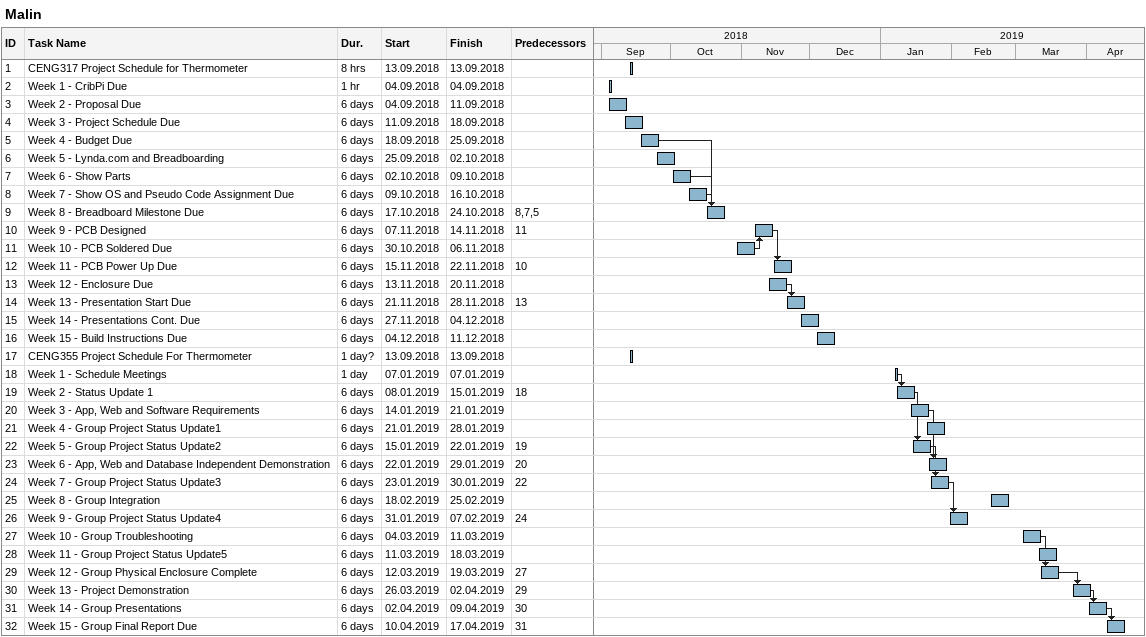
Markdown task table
Malin

| ID | Task | Duration | Start | Finish | Predecessors |
|---|---|---|---|---|---|
| 1 | CENG317 Project Schedule for Thermometer | 8h | 2018-09-13 | 2018-09-13 |  |
| 2 | Week 1 - CribPi Due | 1h | 2018-09-04 | 2018-09-04 |  |
| 3 | Week 2 - Proposal Due | 6d | 2018-09-04 | 2018-09-11 |  |
| 4 | Week 3 - Project Schedule Due | 6d | 2018-09-11 | 2018-09-18 |  |
| 5 | Week 4 - Budget Due | 6d | 2018-09-18 | 2018-09-25 |  |
| 6 | Week 5 - Lynda.com and Breadboarding | 6d | 2018-09-25 | 2018-10-02 |  |
| 7 | Week 6 - Show Parts | 6d | 2018-10-02 | 2018-10-09 |  |
| 8 | Week 7 - Show OS and Pseudo Code Assignment Due | 6d | 2018-10-09 | 2018-10-16 |  |
| 9 | Week 8 - Breadboard Milestone Due | 6d | 2018-10-17 | 2018-10-24 | 8, 7, 5 |
| 10 | Week 9 - PCB Designed | 6d | 2018-11-07 | 2018-11-14 | 11 |
| 11 | Week 10 - PCB Soldered Due | 6d | 2018-10-30 | 2018-11-06 |  |
| 12 | Week 11 - PCB Power Up Due | 6d | 2018-11-15 | 2018-11-22 | 10 |
| 13 | Week 12 - Enclosure Due | 6d | 2018-11-13 | 2018-11-20 |  |
| 14 | Week 13 - Presentation Start Due | 6d | 2018-11-21 | 2018-11-28 | 13 |
| 15 | Week 14 - Presentations Cont. Due | 6d | 2018-11-27 | 2018-12-04 |  |
| 16 | Week 15 - Build Instructions Due | 6d | 2018-12-04 | 2018-12-11 |  |
| 17 | CENG355 Project Schedule For Thermometer | 1d? | 2018-09-13 | 2018-09-13 |  |
| 18 | Week 1 - Schedule Meetings | 1d | 2019-01-07 | 2019-01-07 |  |
| 19 | Week 2 - Status Update 1 | 6d | 2019-01-08 | 2019-01-15 | 18 |
| 20 | Week 3 - App, Web and Software Requirements | 6d | 2019-01-14 | 2019-01-21 |  |
| 21 | Week 4 - Group Project Status Update1 | 6d | 2019-01-21 | 2019-01-28 |  |
| 22 | Week 5 - Group Project Status Update2 | 6d | 2019-01-15 | 2019-01-22 | 19 |
| 23 | Week 6 - App, Web and Database Independent Demonstration | 6d | 2019-01-22 | 2019-01-29 | 20 |
| 24 | Week 7 - Group Project Status Update3 | 6d | 2019-01-23 | 2019-01-30 | 22 |
| 25 | Week 8 - Group Integration | 6d | 2019-02-18 | 2019-02-25 |  |
| 26 | Week 9 - Group Project Status Update4 | 6d | 2019-01-31 | 2019-02-07 | 24 |
| 27 | Week 10 - Group Troubleshooting | 6d | 2019-03-04 | 2019-03-11 |  |
| 28 | Week 11 - Group Project Status Update5 | 6d | 2019-03-11 | 2019-03-18 |  |
| 29 | Week 12 - Group Physical Enclosure Complete | 6d | 2019-03-12 | 2019-03-19 | 27 |
| 30 | Week 13 - Project Demonstration | 6d | 2019-03-26 | 2019-04-02 | 29 |
| 31 | Week 14 - Group Presentations | 6d | 2019-04-02 | 2019-04-09 | 30 |
| 32 | Week 15 - Group Final Report Due | 6d | 2019-04-10 | 2019-04-17 | 31 |
